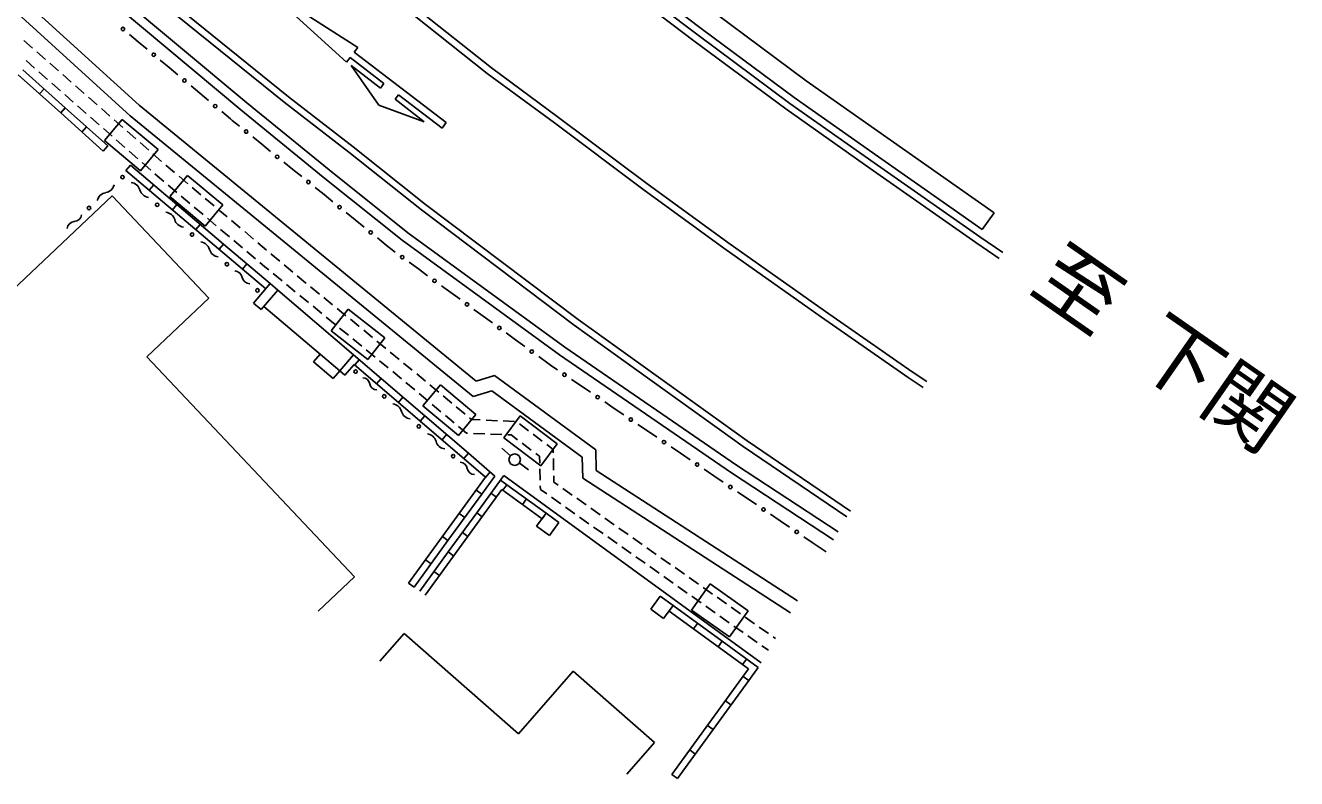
# Model space of a CAD drawing. Units: millimetres, scale not verified. Extents: x 40000 to 680000, y 20000 to 380000.
# Drawn here: x 194316 to 222077, y 265098 to 281544 of the extents above; entities that cross this region are included whole.
import ezdxf
from ezdxf.enums import TextEntityAlignment as Align

# ---------------------------------------------------------------- set-up
doc = ezdxf.new("R2010")
doc.units = ezdxf.units.MM
doc.header["$LTSCALE"] = 1000
doc.layers.add('M-BGD', color=7, linetype='Continuous', lineweight=25)
doc.layers.add('M-STR-STRC', color=7, linetype='Continuous', lineweight=25)
doc.styles.add('ＭＳ ゴシック', font='')
doc.styles.get('ＭＳ ゴシック').set_extended_font_data('MS Gothic')

msp = doc.modelspace()

# ---------------------------------------------------------------- linework, layer by layer
at = {"layer": 'M-BGD'}
for p, q in [((196802, 279801), (188732, 287127)), ((196606, 279573), (188530, 286904)), ((196590, 281345), (196782, 281185)), ((194285, 281213), (194473, 281048)), ((194567, 280966), (194755, 280801)), ((196782, 281185), (196974, 281024)), ((194329, 280775), (194517, 280610)), ((194849, 280718), (195036, 280553)), ((197262, 280784), (197453, 280624)), ((195086, 279632), (194160, 280462)), ((195187, 279743), (194260, 280574)), ((194611, 280528), (194799, 280363)), ((195130, 280471), (195318, 280306)), ((197453, 280624), (197645, 280463)), ((194723, 280158), (194623, 280047)), ((194893, 280280), (195080, 280115)), ((195412, 280223), (195600, 280058)), ((197933, 280223), (198125, 280063)), ((195174, 280033), (195362, 279868)), ((195694, 279976), (195882, 279811)), ((198125, 280063), (198317, 279902)), ((195187, 279743), (195086, 279632)), ((196012, 278801), (195086, 279632)), ((196113, 278913), (195187, 279743)), ((195456, 279785), (195644, 279620)), ((195975, 279728), (196163, 279563)), ((204093, 273441), (196606, 279573)), ((204159, 273775), (196802, 279801)), ((198604, 279662), (198796, 279501)), ((195650, 279328), (195549, 279216)), ((195738, 279538), (195926, 279373)), ((196020, 279290), (196207, 279125)), ((196431, 279491), (196044, 279033)), ((196257, 279481), (196445, 279316)), ((197214, 278831), (196431, 279491)), ((198796, 279501), (198833, 279471)), ((198833, 279471), (198990, 279344)), ((196827, 278372), (196044, 279033)), ((196301, 279043), (196489, 278878)), ((196539, 279233), (196727, 279068)), ((199282, 279108), (199476, 278951)), ((196113, 278913), (196012, 278801)), ((196583, 278795), (196771, 278630)), ((196821, 278986), (197008, 278821)), ((197214, 278831), (196827, 278372)), ((197102, 278738), (197290, 278573)), ((199476, 278951), (199670, 278793)), ((196609, 278493), (196512, 278378)), ((197626, 277631), (196609, 278493)), ((196865, 278548), (197053, 278383)), ((197384, 278491), (197389, 278486)), ((197389, 278486), (197575, 278329)), ((199962, 278557), (200156, 278400)), ((196512, 278378), (199564, 275793)), ((197146, 278300), (197193, 278259)), ((197193, 278259), (197337, 278138)), ((197856, 278267), (197472, 277806)), ((197671, 278249), (197862, 278087)), ((198629, 277623), (197856, 278267)), ((200156, 278400), (200351, 278243)), ((197117, 278062), (197020, 277947)), ((197432, 278057), (197623, 277896)), ((197957, 278007), (198148, 277846)), ((200642, 278007), (200837, 277850)), ((194031, 275766), (196214, 277824)), ((196214, 277824), (198324, 275585)), ((198244, 277162), (197472, 277806)), ((197626, 277631), (197529, 277516)), ((198643, 276769), (197626, 277631)), ((197719, 277815), (197910, 277654)), ((198244, 277765), (198435, 277604)), ((198629, 277623), (198244, 277162)), ((200837, 277850), (201031, 277693)), ((198005, 277574), (198196, 277412)), ((198292, 277332), (198483, 277170)), ((198530, 277523), (198563, 277495)), ((198563, 277495), (198722, 277362)), ((201322, 277457), (201517, 277299)), ((215471, 277453), (215212, 277085)), ((198135, 277200), (198038, 277085)), ((198579, 277090), (198770, 276929)), ((198817, 277282), (199009, 277121)), ((201517, 277299), (201711, 277142)), ((198865, 276848), (199056, 276687)), ((199105, 277041), (199296, 276880)), ((199392, 276799), (199583, 276639)), ((202003, 276906), (202197, 276749)), ((198643, 276769), (198546, 276655)), ((199661, 275907), (198643, 276769)), ((199152, 276606), (199343, 276445)), ((199679, 276558), (199870, 276397)), ((202197, 276749), (202362, 276616)), ((202362, 276616), (202393, 276593)), ((199152, 276338), (199055, 276224)), ((199438, 276364), (199545, 276274)), ((199545, 276274), (199630, 276204)), ((199966, 276317), (200157, 276156)), ((202696, 276373), (202898, 276226)), ((202898, 276226), (203100, 276078)), ((199727, 276125), (199920, 275966)), ((200253, 276076), (200434, 275924)), ((199299, 275480), (199661, 275907)), ((199467, 275338), (199829, 275765)), ((199661, 275907), (199829, 275765)), ((199829, 275765), (201478, 274352)), ((200017, 275887), (200210, 275729)), ((200434, 275924), (200445, 275915)), ((200542, 275836), (200736, 275679)), ((203403, 275858), (203605, 275711)), ((203605, 275711), (203807, 275564)), ((198324, 275585), (196970, 274309)), ((199299, 275480), (199467, 275338)), ((199524, 275405), (201179, 274003)), ((200307, 275650), (200500, 275491)), ((200597, 275412), (200790, 275253)), ((200833, 275600), (201026, 275442)), ((200887, 275174), (201080, 275016)), ((201366, 275349), (200996, 274877)), ((201123, 275363), (201317, 275205)), ((202164, 274723), (201366, 275349)), ((201414, 275126), (201601, 274975)), ((204111, 275343), (204313, 275196)), ((204313, 275196), (204515, 275049)), ((201793, 274251), (200996, 274877)), ((201177, 274936), (201371, 274778)), ((201601, 274975), (201608, 274968)), ((201705, 274889), (201897, 274730)), ((201467, 274699), (201661, 274540)), ((202164, 274723), (201793, 274251)), ((201994, 274650), (202186, 274491)), ((204818, 274828), (205020, 274681)), ((205020, 274681), (205222, 274534)), ((201502, 269500), (196970, 274309)), ((200752, 274365), (200610, 274197)), ((201179, 274003), (201478, 274352)), ((201478, 274352), (202082, 273835)), ((201757, 274461), (201951, 274303)), ((202283, 274411), (202475, 274252)), ((205526, 274313), (205728, 274166)), ((200610, 274197), (201037, 273835)), ((201179, 274003), (201037, 273835)), ((201179, 274003), (201293, 273905)), ((201495, 274141), (201293, 273905)), ((204367, 271681), (201495, 274141)), ((201606, 274243), (201508, 274129)), ((202047, 274223), (202241, 274065)), ((202572, 274172), (202765, 274013)), ((205728, 274166), (205809, 274106)), ((205809, 274106), (205933, 274023)), ((202082, 273835), (201985, 273721)), ((202082, 273835), (203036, 273019)), ((202337, 273986), (202488, 273862)), ((202488, 273862), (202530, 273827)), ((202626, 273746), (202818, 273586)), ((202861, 273933), (203054, 273774)), ((204559, 273897), (204159, 273775)), ((206772, 272273), (204559, 273897)), ((206243, 273813), (206450, 273673)), ((202913, 273505), (203105, 273345)), ((203383, 273697), (202998, 273236)), ((203150, 273695), (203287, 273582)), ((203287, 273582), (203342, 273535)), ((204156, 273051), (203383, 273697)), ((203438, 273455), (203630, 273295)), ((204503, 273566), (204093, 273441)), ((206476, 272118), (204503, 273566)), ((206450, 273673), (206657, 273532)), ((202559, 273427), (202461, 273313)), ((203771, 272590), (202998, 273236)), ((203201, 273265), (203392, 273104)), ((203726, 273214), (203918, 273054)), ((206968, 273322), (207175, 273182)), ((207175, 273182), (207382, 273042)), ((203036, 273019), (202938, 272905)), ((203036, 273019), (203989, 272203)), ((203488, 273024), (203680, 272863)), ((204156, 273051), (203771, 272590)), ((204014, 272974), (204060, 272936)), ((204060, 272936), (204250, 272928)), ((204375, 272923), (204625, 272913)), ((204750, 272908), (204999, 272898)), ((205122, 273016), (204762, 272537)), ((205932, 272407), (205122, 273016)), ((203776, 272783), (203946, 272640)), ((203946, 272640), (203974, 272639)), ((204099, 272634), (204348, 272624)), ((204473, 272619), (204723, 272609)), ((205106, 272841), (205306, 272691)), ((205405, 272616), (205605, 272465)), ((207692, 272832), (207899, 272691)), ((207899, 272691), (208106, 272551)), ((203512, 272611), (203415, 272497)), ((205571, 271928), (204762, 272537)), ((204848, 272604), (204927, 272601)), ((204927, 272601), (205064, 272498)), ((205163, 272422), (205363, 272272)), ((205932, 272407), (205571, 271928)), ((205705, 272390), (205842, 272287)), ((208417, 272341), (208624, 272201)), ((203989, 272203), (203891, 272089)), ((203989, 272203), (204570, 271705)), ((204909, 272146), (204724, 272315)), ((205463, 272197), (205545, 272135)), ((205545, 272135), (205549, 271988)), ((205842, 272287), (205844, 272209)), ((205847, 272084), (205852, 271834)), ((206486, 271657), (206476, 272118)), ((206783, 271822), (206772, 272273)), ((208624, 272201), (208831, 272061)), ((204465, 271794), (204368, 271680)), ((205102, 271989), (205305, 271842)), ((205552, 271863), (205557, 271613)), ((211177, 268977), (206783, 271822)), ((209142, 271851), (209349, 271710)), ((204367, 271681), (202684, 269367)), ((204171, 270901), (204762, 271714)), ((204570, 271705), (204282, 271309)), ((204691, 271617), (204831, 271515)), ((204831, 271515), (204742, 271394)), ((210381, 267628), (204762, 271714)), ((204831, 271515), (205686, 270893)), ((205855, 271709), (205858, 271570)), ((205858, 271570), (205950, 271506)), ((211024, 268719), (206486, 271657)), ((209349, 271710), (209556, 271570)), ((204724, 271407), (203048, 269102)), ((204282, 271309), (203544, 270294)), ((204282, 271309), (204160, 271397)), ((204482, 271329), (204603, 271240)), ((205598, 270772), (204724, 271407)), ((205560, 271488), (205562, 271412)), ((205562, 271412), (205704, 271312)), ((205806, 271240), (206011, 271096)), ((206052, 271434), (206256, 271290)), ((209866, 271360), (210073, 271220)), ((205258, 271204), (205170, 271083)), ((206113, 271024), (206317, 270880)), ((206358, 271218), (206562, 271074)), ((206665, 271001), (206869, 270857)), ((210073, 271220), (210280, 271080)), ((203549, 270046), (204171, 270901)), ((203913, 270801), (203791, 270889)), ((204171, 270901), (204292, 270813)), ((205686, 270893), (205480, 270610)), ((205686, 270893), (205598, 270772)), ((205686, 270893), (205969, 270688)), ((205969, 270688), (205763, 270404)), ((206419, 270807), (206623, 270663)), ((206971, 270785), (207175, 270641)), ((210591, 270869), (210798, 270729)), ((210798, 270729), (211005, 270589)), ((203860, 270473), (203981, 270385)), ((205480, 270610), (205763, 270404)), ((206726, 270591), (206930, 270447)), ((207277, 270569), (207482, 270425)), ((203544, 270294), (202806, 269279)), ((203544, 270294), (203422, 270382)), ((207032, 270375), (207236, 270231)), ((207338, 270159), (207543, 270015)), ((207584, 270353), (207788, 270209)), ((207890, 270137), (208094, 269993)), ((211315, 270379), (211522, 270239)), ((211522, 270239), (211807, 270046)), ((211522, 270239), (211807, 270046)), ((202927, 269190), (203549, 270046)), ((203175, 269786), (203053, 269874)), ((203549, 270046), (203670, 269957)), ((207645, 269943), (207849, 269798)), ((208196, 269920), (208401, 269776)), ((203238, 269618), (203359, 269530)), ((207951, 269726), (208155, 269582)), ((208503, 269704), (208707, 269560)), ((201502, 269500), (200707, 268752)), ((202806, 269279), (202684, 269367)), ((208258, 269510), (208462, 269366)), ((208564, 269294), (208768, 269150)), ((208809, 269488), (209014, 269344)), ((209269, 269347), (208865, 268775)), ((210097, 268763), (209269, 269347)), ((208177, 269082), (207971, 268799)), ((208177, 269082), (208460, 268877)), ((208870, 269078), (209075, 268934)), ((209116, 269272), (209320, 269128)), ((209422, 269056), (209626, 268911)), ((207971, 268799), (208254, 268593)), ((208460, 268877), (208254, 268593)), ((210110, 267491), (208372, 268755)), ((208460, 268877), (209531, 268097)), ((209693, 268191), (208865, 268775)), ((209177, 268862), (209381, 268717)), ((210097, 268763), (209693, 268191)), ((209728, 268839), (209933, 268695)), ((208996, 268487), (208907, 268366)), ((209483, 268645), (209687, 268501)), ((210035, 268623), (210239, 268479)), ((202057, 267662), (202587, 268266)), ((202587, 268266), (205084, 266076)), ((209790, 268429), (209994, 268285)), ((210096, 268213), (210300, 268069)), ((210341, 268407), (210546, 268263)), ((210648, 268191), (210694, 268158)), ((209531, 268097), (209443, 267976)), ((209531, 268097), (210320, 267524)), ((210402, 267997), (210541, 267899)), ((210067, 267708), (209979, 267586)), ((206281, 267441), (205084, 266076)), ((208058, 265883), (206281, 267441)), ((210110, 267491), (208434, 265186)), ((210320, 267524), (210114, 267241)), ((210114, 267241), (209335, 266169)), ((210114, 267241), (209993, 267329)), ((209725, 266705), (209603, 266793)), ((209335, 266169), (209214, 266257)), ((209335, 266169), (208556, 265098)), ((207451, 265191), (208058, 265883)), ((208945, 265633), (208824, 265722)), ((208556, 265098), (208434, 265186))]:
    msp.add_line(p, q, dxfattribs=at)
for points in [[(187020, 290146), (189258, 288059), (191091, 286419), (194680, 283332), (199024, 279702), (200821, 278233)], [(187156, 290293), (189393, 288206), (191223, 286569), (194809, 283485), (199152, 279856), (200947, 278387)], [(215471, 277453), (213205, 279042), (211370, 280336), (209373, 281816), (206911, 283681), (204255, 285717), (203767, 286098)], [(215212, 277084), (212946, 278674), (211107, 279972), (209103, 281456), (206638, 283323), (203980, 285361), (203490, 285744)], [(211964, 270312), (209736, 271777), (205983, 274351), (202544, 276854), (200822, 278231)], [(212065, 270485), (209848, 271943), (206098, 274515), (202665, 277013), (200947, 278387)]]:
    msp.add_lwpolyline(points, dxfattribs=at)
msp.add_circle((205001, 272062), 125, dxfattribs=at)
for centre, radius, start, end in [((196446, 281465), 37.5, 2.3004, 182.3004), ((196446, 281465), 37.5, 182.3004, 2.3004), ((197118, 280904), 37.5, 2.3004, 182.3004), ((197118, 280904), 37.5, 182.3004, 2.3004), ((197789, 280343), 37.5, 2.3004, 182.3004), ((197789, 280343), 37.5, 182.3004, 2.3004), ((198461, 279782), 37.5, 2.3004, 182.3004), ((198461, 279782), 37.5, 182.3004, 2.3004), ((199136, 279226), 37.5, 2.3004, 182.3004), ((199136, 279226), 37.5, 182.3004, 2.3004), ((199816, 278675), 37.5, 2.3004, 182.3004), ((199816, 278675), 37.5, 182.3004, 2.3004), ((196436, 278231), 37.5, 2.3004, 182.3004), ((196436, 278231), 37.5, 182.3004, 2.3004), ((196105, 277667), 227, 99.3148, 166.1118), ((196032, 278116), 227, 279.3148, 346.1118), ((196597, 277889), 227, 16.0996, 82.8966), ((197033, 278015), 227, 196.0996, 262.8965), ((200496, 278125), 37.5, 2.3004, 182.3004), ((200496, 278125), 37.5, 182.3004, 2.3004), ((197195, 277628), 37.5, 2.3004, 182.3004), ((197195, 277628), 37.5, 182.3004, 2.3004), ((201177, 277575), 37.5, 2.3004, 182.3004), ((195369, 277436), 177, 274.7669, 350.6597), ((195705, 277556), 37.5, 2.3004, 182.3004), ((195705, 277556), 37.5, 182.3004, 2.3004), ((197358, 277240), 227, 16.0996, 82.8966), ((201177, 277575), 37.5, 182.3004, 2.3004), ((195399, 277083), 177, 94.7669, 170.6597), ((197794, 277366), 227, 196.0996, 262.8965), ((201857, 277024), 37.5, 2.3004, 182.3004), ((197956, 276978), 37.5, 2.3004, 182.3004), ((197956, 276978), 37.5, 182.3004, 2.3004), ((198118, 276590), 227, 16.0996, 82.8966), ((201857, 277024), 37.5, 182.3004, 2.3004), ((198554, 276716), 227, 196.0996, 262.8965), ((202544, 276483), 37.5, 2.3004, 182.3004), ((198716, 276329), 37.5, 2.3004, 182.3004), ((198716, 276329), 37.5, 182.3004, 2.3004), ((202544, 276483), 37.5, 182.3004, 2.3004), ((198878, 276007), 177, 11.5517, 87.4445), ((199225, 276078), 177, 191.5517, 267.4445), ((203252, 275968), 37.5, 2.3004, 182.3004), ((203252, 275968), 37.5, 182.3004, 2.3004), ((199383, 275759), 37.5, 2.3004, 182.3004), ((199383, 275759), 37.5, 182.3004, 2.3004), ((203959, 275453), 37.5, 2.3004, 182.3004), ((203959, 275453), 37.5, 182.3004, 2.3004), ((204667, 274938), 37.5, 2.3004, 182.3004), ((204667, 274938), 37.5, 182.3004, 2.3004), ((205374, 274423), 37.5, 2.3004, 182.3004), ((205374, 274423), 37.5, 182.3004, 2.3004), ((201527, 273986), 37.5, 2.3004, 182.3004), ((201527, 273986), 37.5, 182.3004, 2.3004), ((201680, 273693), 159, 8.8692, 89.2406), ((206088, 273918), 37.5, 2.3004, 182.3004), ((206088, 273918), 37.5, 182.3004, 2.3004), ((201994, 273742), 159, 188.8692, 269.2406), ((202151, 273444), 37.5, 2.3004, 182.3004), ((202151, 273444), 37.5, 182.3004, 2.3004), ((206813, 273427), 37.5, 2.3004, 182.3004), ((202311, 273055), 227, 15.6564, 82.4534), ((206813, 273427), 37.5, 182.3004, 2.3004), ((202748, 273178), 227, 195.6564, 262.4534), ((207537, 272937), 37.5, 2.3004, 182.3004), ((207537, 272937), 37.5, 182.3004, 2.3004), ((202907, 272789), 37.5, 2.3004, 182.3004), ((202907, 272789), 37.5, 182.3004, 2.3004), ((203066, 272400), 227, 15.6564, 82.4534), ((203503, 272522), 227, 195.6564, 262.4534), ((208262, 272446), 37.5, 2.3004, 182.3004), ((208262, 272446), 37.5, 182.3004, 2.3004), ((203657, 272138), 37.5, 2.3004, 182.3004), ((203657, 272138), 37.5, 182.3004, 2.3004), ((203810, 271845), 159, 8.8692, 89.2406), ((204124, 271894), 159, 188.8692, 269.2406), ((208986, 271956), 37.5, 2.3004, 182.3004), ((208986, 271956), 37.5, 182.3004, 2.3004), ((209711, 271465), 37.5, 2.3004, 182.3004), ((209711, 271465), 37.5, 182.3004, 2.3004), ((210435, 270975), 37.5, 2.3004, 182.3004), ((210435, 270975), 37.5, 182.3004, 2.3004), ((211160, 270484), 37.5, 2.3004, 182.3004), ((211160, 270484), 37.5, 182.3004, 2.3004)]:
    msp.add_arc(centre, radius, start, end, dxfattribs=at)
at = {"layer": 'M-STR-STRC'}
for p, q in [((199535, 282371), (201575, 281061)), ((201330, 280742), (199535, 282371)), ((201498, 280962), (201575, 281061)), ((203507, 279422), (201498, 280962)), ((201330, 280742), (201406, 280842)), ((202145, 280276), (201406, 280842)), ((201429, 280666), (202068, 280176)), ((202034, 279800), (201429, 280666)), ((202145, 280276), (202068, 280176)), ((202464, 280031), (202388, 279931)), ((202388, 279931), (203027, 279441)), ((203415, 279302), (202464, 280031)), ((202034, 279800), (203027, 279441)), ((203415, 279302), (203507, 279422))]:
    msp.add_line(p, q, dxfattribs=at)
for points in [[(192077, 295274), (195242, 292420), (198876, 289304), (201465, 287125), (203882, 285234), (206541, 283196), (209007, 281328), (211013, 279842), (212854, 278543), (215159, 276926), (215661, 276585)], [(187485, 290469), (189654, 288505), (191531, 286842), (195079, 283812), (199967, 279869), (201379, 278777)], [(201725, 286731), (203790, 285116), (206450, 283077), (208917, 281208), (210925, 279720), (212768, 278421), (215073, 276803), (215585, 276456)], [(199724, 284378), (202859, 281910), (204493, 280615), (205959, 279534), (207889, 278090), (209657, 276804), (211789, 275294), (213683, 273979), (213999, 273765)], [(199631, 284261), (202766, 281792), (204402, 280496), (205870, 279414), (207800, 277969), (209570, 276682), (211703, 275171), (213598, 273856), (213923, 273636)], [(197676, 281910), (200060, 279987), (201471, 278895)], [(212257, 270810), (209989, 272347), (206301, 274998), (202963, 277516), (201379, 278777)], [(212333, 270940), (210075, 272470), (206390, 275119), (203054, 277635), (201472, 278894)]]:
    msp.add_lwpolyline(points, dxfattribs=at)

# ---------------------------------------------------------------- texts
at = {"layer": 'M-BGD', "style": 'ＭＳ ゴシック'}
msp.add_text('至 下関', height=1320, rotation=325.101, dxfattribs=at).set_placement((215987, 275449), align=Align.BOTTOM_LEFT)

doc.saveas('drawing.dxf')
